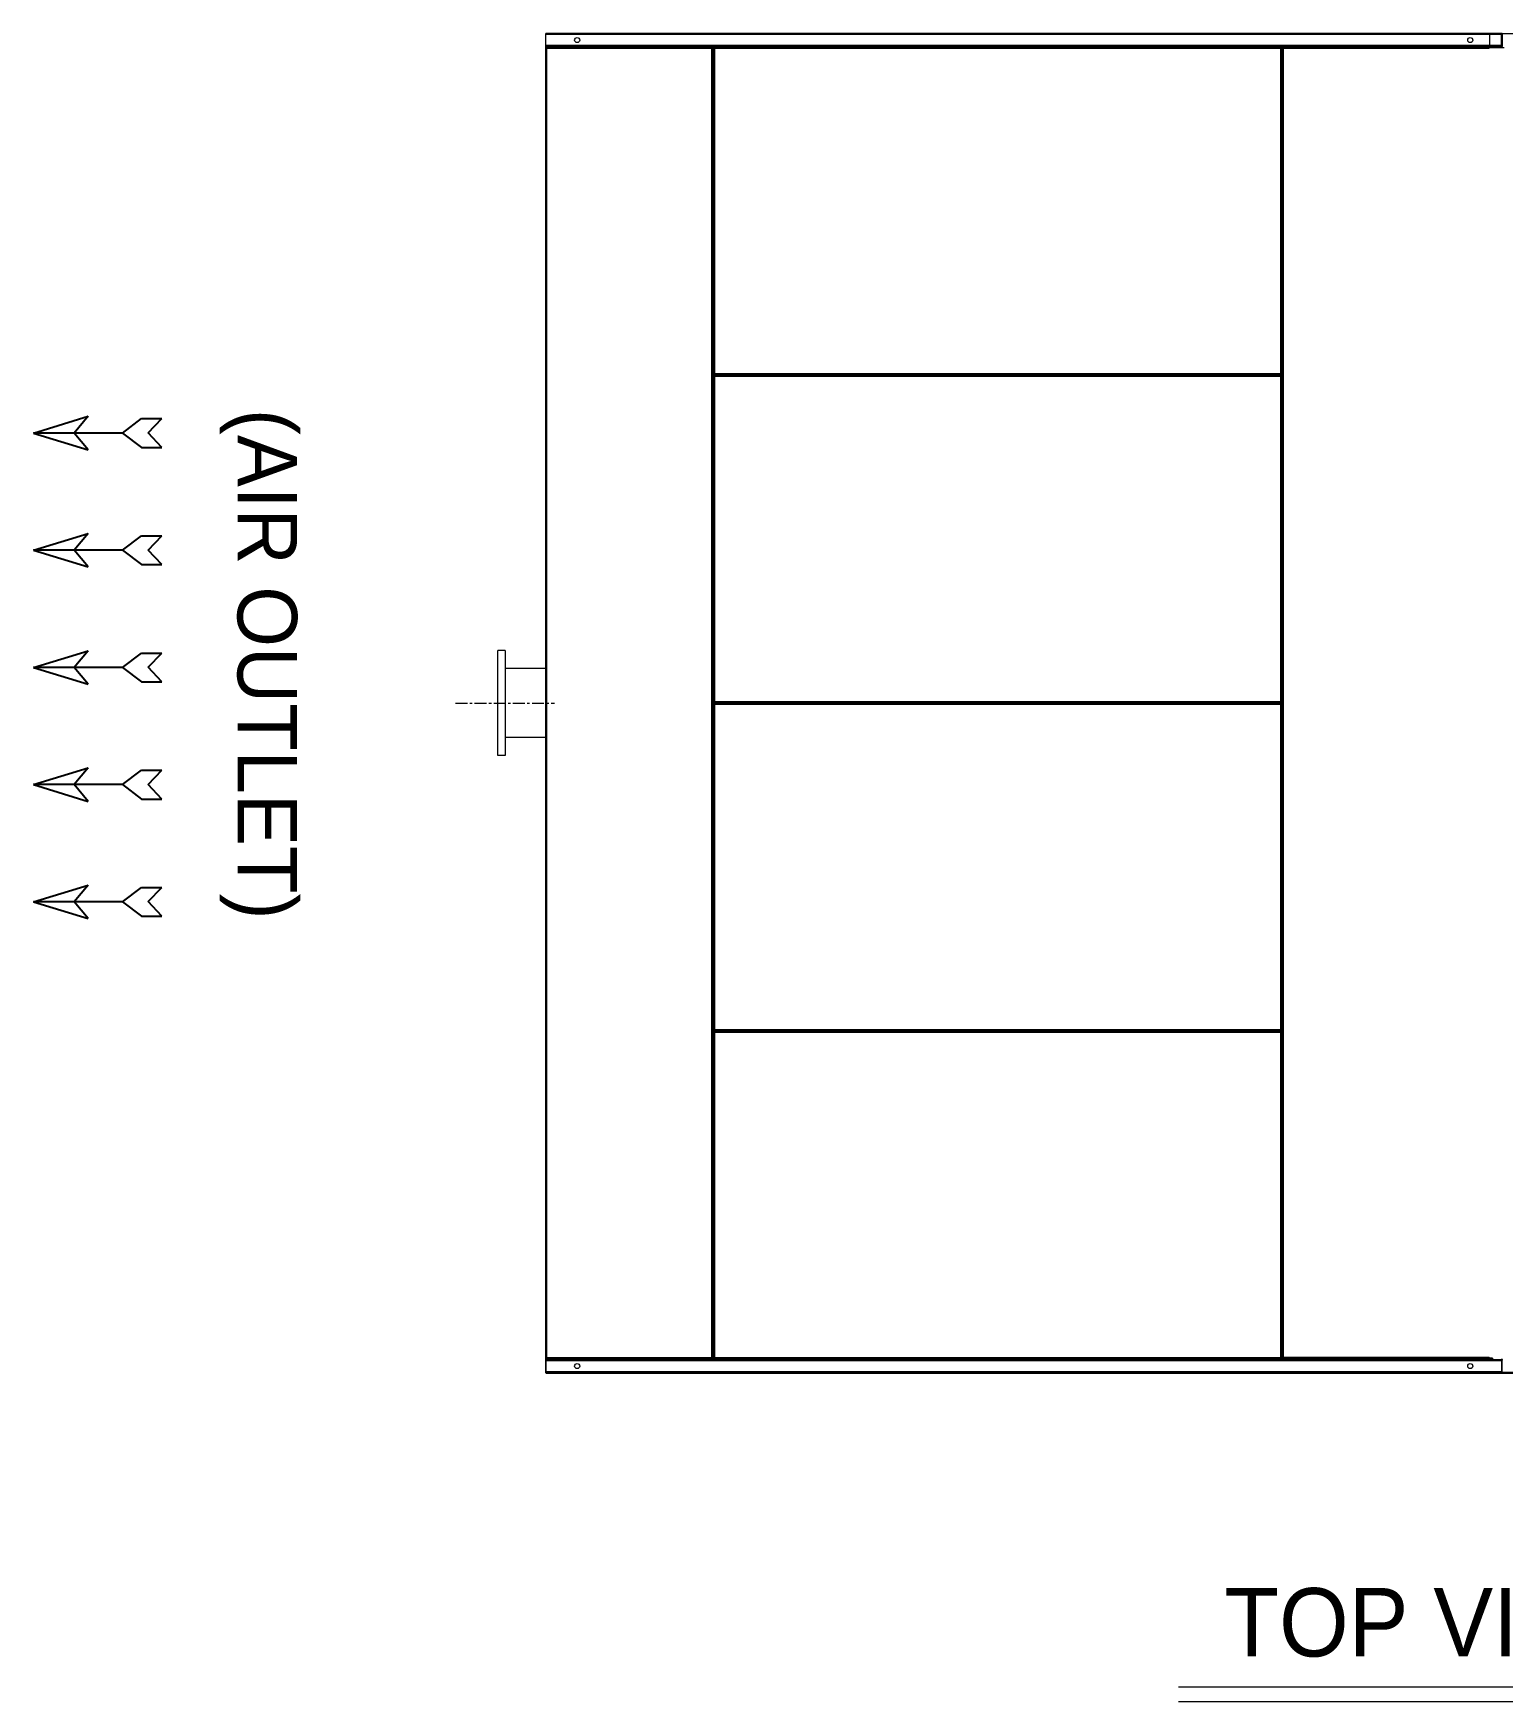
# Model space of a CAD drawing. Header units: millimetres. Extents: x -17070 to 42971, y -291348 to 40590.
# Drawn here: x -8755 to -4149, y -277912 to -272681 of the extents above; entities that cross this region are included whole.
import ezdxf
from ezdxf.enums import TextEntityAlignment as Align

# ---------------------------------------------------------------- set-up
doc = ezdxf.new("R2010")
doc.units = ezdxf.units.MM
doc.linetypes.add('CENTER', pattern=[2, 1.25, -0.25, 0.25, -0.25])
for name, color, linetype in [('center', 1, 'CENTER'), ('냉각탑_box', 1, 'Continuous'), ('냉각탑_dim', 1, 'Continuous'), ('냉각탑_text', 3, 'Continuous')]:
    doc.layers.add(name, color=color, linetype=linetype)
doc.styles.add('돋움', font='Dotum.ttf')

# ---------------------------------------------------------------- blocks, each defined once
blk = doc.blocks.new('화살표 IN OUT')
at = {"layer": '냉각탑_dim'}
for p, q in [((-163.5, 50), (-121.5, 0)), ((0, 0), (-163.5, 50)), ((-322.7, 43), (-383.9, 43)), ((-343.1, 0.5), (-383.9, 43)), ((-383.9, -43), (-343.1, 0.5)), ((-266.4, 0), (-322.7, 43)), ((-266.4, 0), (-322.7, -43)), ((-266.4, 0), (0, 0)), ((-163.5, -50), (-121.5, 0)), ((0, 0), (-163.5, -50)), ((-322.7, -43), (-383.9, -43))]:
    blk.add_line(p, q, dxfattribs=at)

msp = doc.modelspace()

# ---------------------------------------------------------------- linework, layer by layer
at = {"lineweight": 20}
for p, q in [((-7148.6, -276881.1), (-7148.6, -272681.1)), ((-4152.1, -272681.1), (-1749.9, -272681.1)), ((-1749.9, -276881.1), (-7148.6, -276881.1))]:
    msp.add_line(p, q, dxfattribs=at)
at = {"color": 7, "lineweight": 20}
for p, q in [((-4152.1, -272681.1), (-7148.6, -272681.1)), ((-4152.1, -272684.5), (-7148.6, -272684.5)), ((-4152.1, -272719.7), (-7148.6, -272719.7)), ((-4153.8, -272723.1), (-7147, -272723.1)), ((-7145.6, -276833.7), (-7145.6, -272728.5)), ((-6628.4, -276833.7), (-6628.4, -272728.5)), ((-6625, -276835.4), (-6625, -272726.8)), ((-4844.4, -272725.1), (-6619.6, -272725.1)), ((-4844.4, -272728.5), (-6619.6, -272728.5)), ((-4839, -276835.4), (-4839, -272726.8)), ((-4835.6, -276833.7), (-4835.6, -272728.5)), ((-4844.4, -273748.7), (-6619.6, -273748.7)), ((-4844.4, -273752.1), (-6619.6, -273752.1)), ((-4844.4, -273753.6), (-6619.6, -273753.6)), ((-4844.4, -273757), (-6619.6, -273757)), ((-7298.6, -274946.1), (-7298.6, -274616.1)), ((-7276.6, -274616.1), (-7298.6, -274616.1)), ((-7276.6, -274616.1), (-7276.6, -274946.1)), ((-7148.6, -274673), (-7276.6, -274673)), ((-4844.4, -274777.2), (-6619.6, -274777.2)), ((-4844.4, -274780.6), (-6619.6, -274780.6)), ((-4844.4, -274782.1), (-6619.6, -274782.1)), ((-4844.4, -274785.5), (-6619.6, -274785.5)), ((-7148.6, -274889.3), (-7276.6, -274889.3)), ((-7276.6, -274946.1), (-7298.6, -274946.1)), ((-4844.4, -275805.7), (-6619.6, -275805.7)), ((-4844.4, -275809.1), (-6619.6, -275809.1)), ((-4844.4, -275810.6), (-6619.6, -275810.6)), ((-4844.4, -275814), (-6619.6, -275814)), ((-7148.6, -276842.5), (-4152, -276842.5)), ((-7146.9, -276839.1), (-4153.7, -276839.1)), ((-4844.4, -276834.2), (-6619.6, -276834.2)), ((-4844.4, -276837.6), (-6619.6, -276837.6)), ((-7148.6, -276877.7), (-4152, -276877.7)), ((-7148.6, -276881.1), (-4152, -276881.1))]:
    msp.add_line(p, q, dxfattribs=at)
at = {"color": 7, "lineweight": 20, "ltscale": 0.001417}
for p, q in [((-4189.7, -272684.5), (-4189.7, -272681.1)), ((-4152.1, -272684.5), (-4152.1, -272681.1)), ((-6623, -272728.5), (-6619.6, -272728.5)), ((-6619.6, -272728.5), (-6619.6, -272725.1)), ((-4844.4, -272728.5), (-4844.4, -272725.1)), ((-4841, -272728.5), (-4844.4, -272728.5)), ((-6623, -273748.7), (-6619.6, -273748.7)), ((-6619.6, -273748.7), (-6619.6, -273752.1)), ((-6619.6, -273757), (-6619.6, -273753.6)), ((-4841, -273748.7), (-4844.4, -273748.7)), ((-4844.4, -273748.7), (-4844.4, -273752.1)), ((-4844.4, -273757), (-4844.4, -273753.6)), ((-6623, -273757), (-6619.6, -273757)), ((-4841, -273757), (-4844.4, -273757)), ((-6623, -274777.2), (-6619.6, -274777.2)), ((-6623, -274785.5), (-6619.6, -274785.5)), ((-6619.6, -274777.2), (-6619.6, -274780.6)), ((-6619.6, -274785.5), (-6619.6, -274782.1)), ((-4841, -274777.2), (-4844.4, -274777.2)), ((-4844.4, -274777.2), (-4844.4, -274780.6)), ((-4844.4, -274785.5), (-4844.4, -274782.1)), ((-4841, -274785.5), (-4844.4, -274785.5)), ((-6623, -275805.7), (-6619.6, -275805.7)), ((-6623, -275814), (-6619.6, -275814)), ((-6619.6, -275805.7), (-6619.6, -275809.1)), ((-6619.6, -275814), (-6619.6, -275810.6)), ((-4841, -275805.7), (-4844.4, -275805.7)), ((-4844.4, -275805.7), (-4844.4, -275809.1)), ((-4844.4, -275814), (-4844.4, -275810.6)), ((-4841, -275814), (-4844.4, -275814)), ((-6623, -276834.2), (-6619.6, -276834.2)), ((-6619.6, -276834.2), (-6619.6, -276837.6)), ((-4841, -276834.2), (-4844.4, -276834.2)), ((-4844.4, -276834.2), (-4844.4, -276837.6)), ((-7148.6, -276877.7), (-7148.6, -276881.1)), ((-4189.7, -276877.7), (-4189.7, -276881.1)), ((-4152, -276877.7), (-4152, -276881.1))]:
    msp.add_line(p, q, dxfattribs=at)
at = {"color": 7, "lineweight": 20, "ltscale": 0.014667}
for p, q in [((-4189.7, -272684.5), (-4189.7, -272719.7)), ((-4152.1, -272719.7), (-4152.1, -272684.5)), ((-7148.6, -276842.5), (-7148.6, -276877.7)), ((-4152, -276842.5), (-4152, -276877.7))]:
    msp.add_line(p, q, dxfattribs=at)
at = {"color": 7, "lineweight": 20, "ltscale": 0.000708333}
for p, q in [((-4150.4, -272683.1), (-4152.1, -272683.1)), ((-6626.4, -276837.1), (-6626.4, -276835.4)), ((-4150.3, -276879.1), (-4152, -276879.1))]:
    msp.add_line(p, q, dxfattribs=at)
at = {"color": 7, "lineweight": 20, "ltscale": 0.00030251}
msp.add_line((-4151.7, -272681.9), (-4151.7, -272681.1), dxfattribs=at)
at = {"color": 7, "lineweight": 20, "ltscale": 0.000333335}
msp.add_line((-4150.4, -272682.3), (-4150.4, -272683.1), dxfattribs=at)
at = {"color": 7, "lineweight": 20, "ltscale": 0.01525}
for p, q in [((-4150.4, -272683.1), (-4150.4, -272719.7)), ((-4150.3, -276879.1), (-4150.3, -276842.5))]:
    msp.add_line(p, q, dxfattribs=at)
at = {"color": 7, "lineweight": 20, "ltscale": 0.000562932}
for p, q in [((-7148.6, -272726.8), (-7147.7, -272726.8)), ((-6626.4, -272726.8), (-6625, -272726.8)), ((-4839, -272726.8), (-4837.7, -272726.8)), ((-7147.7, -276835.4), (-7148.6, -276835.4)), ((-6625, -276835.4), (-6626.4, -276835.4)), ((-4837.7, -276835.4), (-4839, -276835.4)), ((-4189.4, -276835.4), (-4188, -276835.4))]:
    msp.add_line(p, q, dxfattribs=at)
at = {"color": 7, "lineweight": 20, "ltscale": 0.23175}
for p, q in [((-6628.4, -272728.5), (-7148.6, -272728.5)), ((-7148.6, -276833.7), (-6628.4, -276833.7))]:
    msp.add_line(p, q, dxfattribs=at)
at = {"color": 7, "lineweight": 20, "ltscale": 0.000502197}
for p, q in [((-7146.5, -272726.8), (-7147.7, -272726.8)), ((-6627.6, -272726.8), (-6626.4, -272726.8)), ((-4836.5, -272726.8), (-4837.7, -272726.8)), ((-7146.5, -276835.4), (-7147.7, -276835.4)), ((-4836.5, -276835.4), (-4837.7, -276835.4)), ((-4190.6, -276835.4), (-4189.4, -276835.4))]:
    msp.add_line(p, q, dxfattribs=at)
at = {"color": 7, "lineweight": 20, "ltscale": 0.000414929}
for p, q in [((-7147, -272725.1), (-7147, -272726.1)), ((-6627, -272725.1), (-6627, -272726.1)), ((-4837, -272725.1), (-4837, -272726.1)), ((-7147, -276837.1), (-7147, -276836.1)), ((-6627, -276837.1), (-6627, -276836.1)), ((-4837, -276836.1), (-4837, -276837.1)), ((-4190, -276836.1), (-4190, -276837.1))]:
    msp.add_line(p, q, dxfattribs=at)
at = {"color": 7, "lineweight": 20, "ltscale": 0.000375}
for p, q in [((-7146.1, -272725.1), (-7147, -272725.1)), ((-7101.9, -272725.1), (-7102.8, -272725.1)), ((-6627.9, -272725.1), (-6627, -272725.1)), ((-6107.7, -272725.1), (-6106.8, -272725.1)), ((-4841, -272728), (-4841, -272727.1)), ((-4836.1, -272725.1), (-4837, -272725.1)), ((-4589.9, -272725.1), (-4590.8, -272725.1)), ((-4195.7, -272725.1), (-4194.8, -272725.1)), ((-4190.9, -272725.1), (-4190, -272725.1)), ((-4841, -273749.2), (-4841, -273750.1)), ((-4841, -273756.5), (-4841, -273755.6)), ((-4841, -274777.7), (-4841, -274778.6)), ((-4841, -274783), (-4841, -274782.1)), ((-4841, -275804.2), (-4841, -275805.1)), ((-4841, -275811.5), (-4841, -275810.6)), ((-7146.1, -276837.1), (-7147, -276837.1)), ((-6627.9, -276837.1), (-6627, -276837.1)), ((-4841, -276832.7), (-4841, -276833.6)), ((-4836.1, -276837.1), (-4837, -276837.1)), ((-4190.9, -276837.1), (-4190, -276837.1))]:
    msp.add_line(p, q, dxfattribs=at)
at = {"color": 7, "lineweight": 20, "ltscale": 0.232167}
for p, q in [((-6627.9, -272725.1), (-7147, -272725.1)), ((-7147, -276837.1), (-6627.9, -276837.1))]:
    msp.add_line(p, q, dxfattribs=at)
at = {"color": 7, "lineweight": 20, "ltscale": 0.000293404}
for p, q in [((-7147, -272726.8), (-7147, -272726.1)), ((-6627, -272726.8), (-6627, -272726.1)), ((-4837, -272726.8), (-4837, -272726.1)), ((-7147, -276835.4), (-7147, -276836.1)), ((-6627, -276835.4), (-6627, -276836.1)), ((-4837, -276835.4), (-4837, -276836.1)), ((-4190, -276835.4), (-4190, -276836.1))]:
    msp.add_line(p, q, dxfattribs=at)
at = {"color": 7, "lineweight": 20, "ltscale": 0.000333333}
for p, q in [((-7145.8, -272725.1), (-7146.6, -272725.1)), ((-7064.4, -272725.1), (-7065.3, -272725.1)), ((-6919.7, -272725.1), (-6920.5, -272725.1)), ((-6870.6, -272725.1), (-6869.8, -272725.1)), ((-6789.3, -272725.1), (-6788.4, -272725.1)), ((-6644.5, -272725.1), (-6643.7, -272725.1))]:
    msp.add_line(p, q, dxfattribs=at)
at = {"color": 7, "lineweight": 20, "ltscale": 0.010333}
msp.add_line((-6681, -272723.1), (-6656.2, -272723.1), dxfattribs=at)
at = {"color": 7, "lineweight": 20, "ltscale": 0.000833346}
for p, q in [((-6656.2, -272723.1), (-6656.2, -272725.1)), ((-4656.2, -272723.1), (-4656.2, -272725.1))]:
    msp.add_line(p, q, dxfattribs=at)
at = {"color": 7, "lineweight": 20, "ltscale": 0.000625002}
msp.add_line((-6627.9, -272725.1), (-6626.4, -272725.1), dxfattribs=at)
at = {"color": 7, "lineweight": 20, "ltscale": 0.001542}
msp.add_line((-6626.4, -272725.1), (-6622.7, -272725.1), dxfattribs=at)
at = {"color": 7, "lineweight": 20, "ltscale": 0.000708346}
msp.add_line((-6626.4, -272725.1), (-6626.4, -272726.8), dxfattribs=at)
at = {"color": 7, "lineweight": 20, "ltscale": 0.000547135}
for p, q in [((-6623.7, -272726.8), (-6625, -272726.8)), ((-6623.7, -276835.4), (-6625, -276835.4))]:
    msp.add_line(p, q, dxfattribs=at)
at = {"color": 7, "lineweight": 20, "ltscale": 0.000414935}
for p, q in [((-6624, -272726.1), (-6624.7, -272726.8)), ((-4151.4, -272722.1), (-4152.1, -272721.4)), ((-6624, -273239.1), (-6624.7, -273238.4)), ((-6624, -273243.1), (-6624.7, -273243.8)), ((-6624, -273949.1), (-6624.7, -273948.4)), ((-6624, -273953.1), (-6624.7, -273953.8)), ((-6624, -274570.1), (-6624.7, -274569.4)), ((-6624, -274992.1), (-6624.7, -274992.8)), ((-6624, -275609.1), (-6624.7, -275608.4)), ((-6624, -275613.1), (-6624.7, -275613.8)), ((-6624, -276319.1), (-6624.7, -276318.4)), ((-6624, -276323.1), (-6624.7, -276323.8)), ((-6624, -276836.1), (-6624.7, -276835.4)), ((-4151.3, -276840.1), (-4152, -276840.8))]:
    msp.add_line(p, q, dxfattribs=at)
at = {"color": 7, "lineweight": 20, "ltscale": 0.000249753}
msp.add_line((-6623.3, -272727.1), (-6622.7, -272727.1), dxfattribs=at)
at = {"color": 7, "lineweight": 20, "ltscale": 0.000833333}
for p, q in [((-6621, -272728), (-6623, -272728)), ((-6622.7, -272727.1), (-6622.7, -272725.1)), ((-4844.4, -272727.1), (-4844.4, -272725.1)), ((-4843, -272728), (-4841, -272728)), ((-4841.3, -272727.1), (-4841.3, -272725.1)), ((-6621, -273749.2), (-6623, -273749.2)), ((-6621, -273756.5), (-6623, -273756.5)), ((-6622.7, -273750.1), (-6622.7, -273752.1)), ((-6622.7, -273755.6), (-6622.7, -273753.6)), ((-4844.4, -273750.1), (-4844.4, -273752.1)), ((-4844.4, -273755.6), (-4844.4, -273753.6)), ((-4843, -273749.2), (-4841, -273749.2)), ((-4843, -273756.5), (-4841, -273756.5)), ((-4841.3, -273750.1), (-4841.3, -273752.1)), ((-4841.3, -273755.6), (-4841.3, -273753.6)), ((-6623, -274575.1), (-6625, -274575.1)), ((-6621, -274777.7), (-6623, -274777.7)), ((-6621, -274785), (-6623, -274785)), ((-6622.7, -274778.6), (-6622.7, -274780.6)), ((-6622.7, -274784.1), (-6622.7, -274782.1)), ((-4844.4, -274778.6), (-4844.4, -274780.6)), ((-4844.4, -274784.1), (-4844.4, -274782.1)), ((-4843, -274777.7), (-4841, -274777.7)), ((-4843, -274785), (-4841, -274785)), ((-4841.3, -274778.6), (-4841.3, -274780.6)), ((-4841.3, -274784.1), (-4841.3, -274782.1)), ((-6623, -274987.1), (-6625, -274987.1)), ((-6621, -275806.2), (-6623, -275806.2)), ((-6621, -275813.5), (-6623, -275813.5)), ((-6622.7, -275807.1), (-6622.7, -275809.1)), ((-6622.7, -275812.6), (-6622.7, -275810.6)), ((-4844.4, -275807.1), (-4844.4, -275809.1)), ((-4844.4, -275812.6), (-4844.4, -275810.6)), ((-4843, -275806.2), (-4841, -275806.2)), ((-4843, -275813.5), (-4841, -275813.5)), ((-4841.3, -275807.1), (-4841.3, -275809.1)), ((-4841.3, -275812.6), (-4841.3, -275810.6)), ((-6621, -276834.7), (-6623, -276834.7)), ((-6622.7, -276835.6), (-6622.7, -276837.6)), ((-4844.4, -276835.6), (-4844.4, -276837.6)), ((-4843, -276834.7), (-4841, -276834.7)), ((-4841.3, -276835.6), (-4841.3, -276837.6))]:
    msp.add_line(p, q, dxfattribs=at)
at = {"color": 7, "lineweight": 20, "ltscale": 0.000208333}
for p, q in [((-6623, -272728), (-6623, -272728.5)), ((-6621, -272728), (-6621, -272728.5)), ((-4843, -272728.5), (-4843, -272728)), ((-4841, -272728.5), (-4841, -272728)), ((-6623, -273748.7), (-6623, -273749.2)), ((-6623, -273756.5), (-6623, -273757)), ((-6621, -273748.7), (-6621, -273749.2)), ((-6621, -273756.5), (-6621, -273757)), ((-4843, -273749.2), (-4843, -273748.7)), ((-4843, -273757), (-4843, -273756.5)), ((-4841, -273749.2), (-4841, -273748.7)), ((-4841, -273757), (-4841, -273756.5)), ((-6623, -274777.2), (-6623, -274777.7)), ((-6623, -274785), (-6623, -274785.5)), ((-6621, -274777.2), (-6621, -274777.7)), ((-6621, -274785), (-6621, -274785.5)), ((-4843, -274777.7), (-4843, -274777.2)), ((-4843, -274785.5), (-4843, -274785)), ((-4841, -274777.7), (-4841, -274777.2)), ((-4841, -274785.5), (-4841, -274785)), ((-6623, -275805.7), (-6623, -275806.2)), ((-6623, -275813.5), (-6623, -275814)), ((-6621, -275805.7), (-6621, -275806.2)), ((-6621, -275813.5), (-6621, -275814)), ((-4843, -275806.2), (-4843, -275805.7)), ((-4843, -275814), (-4843, -275813.5)), ((-4841, -275806.2), (-4841, -275805.7)), ((-4841, -275814), (-4841, -275813.5)), ((-6623, -276834.2), (-6623, -276834.7)), ((-6621, -276834.2), (-6621, -276834.7)), ((-4843, -276834.7), (-4843, -276834.2)), ((-4841, -276834.7), (-4841, -276834.2))]:
    msp.add_line(p, q, dxfattribs=at)
at = {"color": 7, "lineweight": 20, "ltscale": 0.362583}
for p, q in [((-6623, -272728.5), (-6623, -273748.7)), ((-6619.6, -272728.5), (-6619.6, -273748.7)), ((-4844.4, -273748.7), (-4844.4, -272728.5)), ((-4841, -273748.7), (-4841, -272728.5)), ((-6623, -273757), (-6623, -274777.2)), ((-6619.6, -273757), (-6619.6, -274777.2)), ((-4844.4, -274777.2), (-4844.4, -273757)), ((-4841, -274777.2), (-4841, -273757)), ((-6623, -274785.5), (-6623, -275805.7)), ((-6619.6, -274785.5), (-6619.6, -275805.7)), ((-4844.4, -275805.7), (-4844.4, -274785.5)), ((-4841, -275805.7), (-4841, -274785.5)), ((-6623, -275814), (-6623, -276834.2)), ((-6619.6, -275814), (-6619.6, -276834.2)), ((-4844.4, -276834.2), (-4844.4, -275814)), ((-4841, -276834.2), (-4841, -275814))]:
    msp.add_line(p, q, dxfattribs=at)
at = {"color": 7, "lineweight": 20, "ltscale": 0.001292}
for p, q in [((-6622.7, -272725.1), (-6619.6, -272725.1)), ((-6622.7, -272727.1), (-6619.6, -272727.1)), ((-4841.3, -272725.1), (-4844.4, -272725.1)), ((-4841.3, -272727.1), (-4844.4, -272727.1)), ((-6622.7, -273750.1), (-6619.6, -273750.1)), ((-6622.7, -273752.1), (-6619.6, -273752.1)), ((-6622.7, -273753.6), (-6619.6, -273753.6)), ((-6622.7, -273755.6), (-6619.6, -273755.6)), ((-4841.3, -273750.1), (-4844.4, -273750.1)), ((-4841.3, -273752.1), (-4844.4, -273752.1)), ((-4841.3, -273753.6), (-4844.4, -273753.6)), ((-4841.3, -273755.6), (-4844.4, -273755.6)), ((-6622.7, -274778.6), (-6619.6, -274778.6)), ((-6622.7, -274780.6), (-6619.6, -274780.6)), ((-6622.7, -274782.1), (-6619.6, -274782.1)), ((-6622.7, -274784.1), (-6619.6, -274784.1)), ((-4841.3, -274778.6), (-4844.4, -274778.6)), ((-4841.3, -274780.6), (-4844.4, -274780.6)), ((-4841.3, -274782.1), (-4844.4, -274782.1)), ((-4841.3, -274784.1), (-4844.4, -274784.1)), ((-6622.7, -275807.1), (-6619.6, -275807.1)), ((-6622.7, -275809.1), (-6619.6, -275809.1)), ((-6622.7, -275810.6), (-6619.6, -275810.6)), ((-6622.7, -275812.6), (-6619.6, -275812.6)), ((-4841.3, -275807.1), (-4844.4, -275807.1)), ((-4841.3, -275809.1), (-4844.4, -275809.1)), ((-4841.3, -275810.6), (-4844.4, -275810.6)), ((-4841.3, -275812.6), (-4844.4, -275812.6)), ((-6622.7, -276835.6), (-6619.6, -276835.6)), ((-6622.7, -276837.6), (-6619.6, -276837.6)), ((-4841.3, -276835.6), (-4844.4, -276835.6)), ((-4841.3, -276837.6), (-4844.4, -276837.6))]:
    msp.add_line(p, q, dxfattribs=at)
at = {"color": 7, "lineweight": 20, "ltscale": 0.000583333}
for p, q in [((-6619.6, -272728), (-6621, -272728)), ((-4844.4, -272728), (-4843, -272728)), ((-4150.8, -272725.1), (-4152.2, -272725.1)), ((-6619.6, -273749.2), (-6621, -273749.2)), ((-6619.6, -273756.5), (-6621, -273756.5)), ((-4844.4, -273749.2), (-4843, -273749.2)), ((-4844.4, -273756.5), (-4843, -273756.5)), ((-6619.6, -274777.7), (-6621, -274777.7)), ((-6619.6, -274785), (-6621, -274785)), ((-4844.4, -274777.7), (-4843, -274777.7)), ((-4844.4, -274785), (-4843, -274785)), ((-6619.6, -275806.2), (-6621, -275806.2)), ((-6619.6, -275813.5), (-6621, -275813.5)), ((-4844.4, -275806.2), (-4843, -275806.2)), ((-4844.4, -275813.5), (-4843, -275813.5)), ((-6619.6, -276834.7), (-6621, -276834.7)), ((-6621, -276835.1), (-6619.6, -276835.1)), ((-4844.4, -276834.7), (-4843, -276834.7)), ((-4186.6, -276835.4), (-4188, -276835.4))]:
    msp.add_line(p, q, dxfattribs=at)
at = {"color": 7, "lineweight": 20, "ltscale": 0.000128159}
for p, q in [((-6619.6, -272725.4), (-6619.6, -272725.1)), ((-6619.6, -273751.8), (-6619.6, -273752.1)), ((-6619.6, -273753.9), (-6619.6, -273753.6)), ((-6619.6, -274780.3), (-6619.6, -274780.6)), ((-6619.6, -274782.4), (-6619.6, -274782.1)), ((-6619.6, -275808.8), (-6619.6, -275809.1)), ((-6619.6, -275810.9), (-6619.6, -275810.6)), ((-6619.6, -276837.3), (-6619.6, -276837.6))]:
    msp.add_line(p, q, dxfattribs=at)
at = {"color": 7, "lineweight": 20, "ltscale": 0.00075}
for p, q in [((-6585.8, -272725.1), (-6587.6, -272725.1)), ((-6519.8, -272725.1), (-6518, -272725.1)), ((-6051.8, -272725.1), (-6053.6, -272725.1)), ((-5909.8, -272725.1), (-5908, -272725.1)), ((-5746.8, -272725.1), (-5748.6, -272725.1)), ((-5604.8, -272725.1), (-5603, -272725.1)), ((-5136.8, -272725.1), (-5138.6, -272725.1)), ((-5070.8, -272725.1), (-5069, -272725.1))]:
    msp.add_line(p, q, dxfattribs=at)
at = {"color": 7, "lineweight": 20, "ltscale": 0.000374988}
for p, q in [((-6100.7, -272725.1), (-6101.6, -272725.1)), ((-5471.5, -272725.1), (-5470.6, -272725.1)), ((-5463.7, -272725.1), (-5464.6, -272725.1)), ((-4834.5, -272725.1), (-4833.6, -272725.1)), ((-4826.7, -272725.1), (-4827.6, -272725.1)), ((-4197.5, -272725.1), (-4196.6, -272725.1))]:
    msp.add_line(p, q, dxfattribs=at)
at = {"color": 7, "lineweight": 20, "ltscale": 0.000208344}
for p, q in [((-4844.4, -272728), (-4844.4, -272728.5)), ((-4844.4, -273756.5), (-4844.4, -273757)), ((-4844.4, -274785), (-4844.4, -274785.5)), ((-4844.4, -275813.5), (-4844.4, -275814))]:
    msp.add_line(p, q, dxfattribs=at)
at = {"color": 7, "lineweight": 20, "ltscale": 0.002167}
msp.add_line((-4841.3, -272725.1), (-4836.1, -272725.1), dxfattribs=at)
at = {"color": 7, "lineweight": 20, "ltscale": 0.000124937}
for p, q in [((-4841, -272727.1), (-4841.3, -272727.1)), ((-4841, -273750.1), (-4841.3, -273750.1)), ((-4841, -273755.6), (-4841.3, -273755.6)), ((-4841, -274778.6), (-4841.3, -274778.6)), ((-4841, -274782.1), (-4841.3, -274782.1)), ((-4841, -275810.6), (-4841.3, -275810.6))]:
    msp.add_line(p, q, dxfattribs=at)
at = {"color": 7, "lineweight": 20, "ltscale": 0.000833328}
for p, q in [((-4841, -272728.5), (-4839, -272728.5)), ((-4841, -276807.1), (-4839, -276807.1))]:
    msp.add_line(p, q, dxfattribs=at)
at = {"color": 7, "lineweight": 20, "ltscale": 0.00083334}
for p, q in [((-4839, -272755.1), (-4841, -272755.1)), ((-4839, -276833.7), (-4841, -276833.7))]:
    msp.add_line(p, q, dxfattribs=at)
at = {"color": 7, "lineweight": 20, "ltscale": 0.268833}
for p, q in [((-4190.9, -272725.1), (-4836.1, -272725.1)), ((-4190.9, -276837.1), (-4836.1, -276837.1))]:
    msp.add_line(p, q, dxfattribs=at)
at = {"color": 7, "lineweight": 20, "ltscale": 0.268417}
for p, q in [((-4191.4, -272728.5), (-4835.6, -272728.5)), ((-4191.4, -276833.7), (-4835.6, -276833.7))]:
    msp.add_line(p, q, dxfattribs=at)
at = {"color": 7, "lineweight": 20, "ltscale": 0.008667}
msp.add_line((-4677, -272723.1), (-4656.2, -272723.1), dxfattribs=at)
at = {"color": 7, "lineweight": 20, "ltscale": 0.000162417}
msp.add_line((-4190.5, -272725.1), (-4190.9, -272725.1), dxfattribs=at)
at = {"color": 7, "lineweight": 20, "ltscale": 0.004227}
msp.add_line((-4190.5, -272725.1), (-4180.4, -272725.1), dxfattribs=at)
at = {"color": 7, "lineweight": 20, "ltscale": 0.001131}
for p, q in [((-4189.7, -272722.4), (-4189.7, -272719.7)), ((-4152.1, -272719.7), (-4152.1, -272722.4)), ((-7148.6, -276842.5), (-7148.6, -276839.8)), ((-4152, -276839.8), (-4152, -276842.5))]:
    msp.add_line(p, q, dxfattribs=at)
at = {"color": 7, "lineweight": 20, "ltscale": 0.011728}
msp.add_line((-4180.4, -272725.1), (-4152.2, -272725.1), dxfattribs=at)
at = {"color": 7, "lineweight": 20, "ltscale": 0.015372}
msp.add_line((-4180.4, -272725.1), (-4143.5, -272725.1), dxfattribs=at)
at = {"color": 7, "lineweight": 20, "ltscale": 0.000902586}
msp.add_line((-4151.6, -272723.1), (-4153.8, -272723.1), dxfattribs=at)
at = {"color": 7, "lineweight": 20, "ltscale": 0.000708334}
for p, q in [((-4150.4, -272719.7), (-4152.1, -272719.7)), ((-4150.3, -276842.5), (-4152, -276842.5))]:
    msp.add_line(p, q, dxfattribs=at)
at = {"color": 7, "lineweight": 20, "ltscale": 2.22761e-05}
msp.add_line((-4150.5, -272720.3), (-4150.4, -272720.3), dxfattribs=at)
at = {"color": 7, "lineweight": 20, "ltscale": 2.22174e-05}
msp.add_line((-4150.5, -272720.3), (-4150.4, -272720.3), dxfattribs=at)
at = {"color": 7, "lineweight": 20, "ltscale": 0.000249929}
msp.add_line((-4150.4, -272719.7), (-4150.4, -272720.3), dxfattribs=at)
at = {"color": 7, "lineweight": 20, "ltscale": 0.000824955}
msp.add_line((-4150.4, -272720.3), (-4150.4, -272722.3), dxfattribs=at)
at = {"color": 7, "lineweight": 20, "ltscale": 0.000364732}
for p, q in [((-4149.9, -272722.5), (-4150.4, -272721.8)), ((-4149.9, -276839.7), (-4150.4, -276840.4))]:
    msp.add_line(p, q, dxfattribs=at)
at = {"color": 7, "lineweight": 20, "ltscale": 0.000547189}
for p, q in [((-6623.7, -273238.4), (-6625, -273238.4)), ((-6623.7, -273243.8), (-6625, -273243.8)), ((-6623.7, -273948.4), (-6625, -273948.4)), ((-6623.7, -273953.8), (-6625, -273953.8)), ((-6623.7, -274569.4), (-6625, -274569.4)), ((-6623.7, -274992.8), (-6625, -274992.8)), ((-6623.7, -275608.4), (-6625, -275608.4)), ((-6623.7, -275613.8), (-6625, -275613.8)), ((-6623.7, -276318.4), (-6625, -276318.4)), ((-6623.7, -276323.8), (-6625, -276323.8))]:
    msp.add_line(p, q, dxfattribs=at)
at = {"color": 7, "lineweight": 20, "ltscale": 0.003042}
for p, q in [((-6623, -273756.5), (-6623, -273749.2)), ((-6623, -274785), (-6623, -274777.7)), ((-6623, -274785), (-6623, -274777.7)), ((-6623, -275806.2), (-6623, -275813.5))]:
    msp.add_line(p, q, dxfattribs=at)
at = {"color": 7, "lineweight": 20, "ltscale": 0.000625}
for p, q in [((-6619.6, -273753.6), (-6619.6, -273752.1)), ((-6522.9, -273753.6), (-6522.9, -273752.1)), ((-6519.5, -273753.6), (-6519.5, -273752.1)), ((-6514.8, -273752.1), (-6514.8, -273753.6)), ((-6460.5, -273752.1), (-6460.5, -273753.6)), ((-6455.3, -273752.1), (-6455.3, -273753.6)), ((-6440.5, -273753.6), (-6440.5, -273752.1)), ((-6438, -273753.6), (-6438, -273752.1)), ((-6435.4, -273752.1), (-6435.4, -273753.6)), ((-6435.4, -273752.1), (-6435.4, -273753.6)), ((-6435.4, -273752.1), (-6435.4, -273753.6)), ((-6430.2, -273752.1), (-6430.2, -273753.6)), ((-6428.3, -273752.1), (-6428.3, -273753.6)), ((-6393.4, -273752.1), (-6393.4, -273753.6)), ((-6108.2, -273753.6), (-6108.2, -273752.1)), ((-6104.8, -273753.6), (-6104.8, -273752.1)), ((-6103.6, -273752.1), (-6103.6, -273753.6)), ((-6100.3, -273752.1), (-6100.3, -273753.6)), ((-6096.6, -273752.1), (-6096.6, -273753.6)), ((-6056.8, -273752.1), (-6056.8, -273753.6)), ((-6051.6, -273752.1), (-6051.6, -273753.6)), ((-5989, -273753.6), (-5989, -273752.1)), ((-5974.2, -273753.6), (-5974.2, -273752.1)), ((-5969, -273752.1), (-5969, -273753.6)), ((-5963.8, -273752.1), (-5963.8, -273753.6)), ((-5949, -273753.6), (-5949, -273752.1)), ((-5910, -273752.1), (-5910, -273753.6)), ((-5751.8, -273752.1), (-5751.8, -273753.6)), ((-5746.6, -273752.1), (-5746.6, -273753.6)), ((-5605, -273752.1), (-5605, -273753.6)), ((-5472.1, -273752.1), (-5472.1, -273753.6)), ((-5468.6, -273752.1), (-5468.6, -273753.6)), ((-5466.6, -273752.1), (-5466.6, -273753.6)), ((-5463.3, -273752.1), (-5463.3, -273753.6)), ((-5459.6, -273752.1), (-5459.6, -273753.6)), ((-5141.8, -273752.1), (-5141.8, -273753.6)), ((-5136.6, -273752.1), (-5136.6, -273753.6)), ((-5071, -273752.1), (-5071, -273753.6)), ((-5065.8, -273752.1), (-5065.8, -273753.6)), ((-5065.8, -273752.1), (-5065.8, -273753.6)), ((-5063.2, -273753.6), (-5063.2, -273752.1)), ((-5061.2, -273752.1), (-5061.2, -273753.6)), ((-4975.6, -273753.6), (-4975.6, -273752.1)), ((-4960.8, -273753.6), (-4960.8, -273752.1)), ((-4955.6, -273753.6), (-4955.6, -273752.1)), ((-4945.4, -273753.6), (-4945.4, -273752.1)), ((-4910.8, -273753.6), (-4910.8, -273752.1)), ((-4907.4, -273753.6), (-4907.4, -273752.1)), ((-4905.4, -273752.1), (-4905.4, -273753.6)), ((-4905.4, -273752.1), (-4905.4, -273753.6)), ((-4905.4, -273752.1), (-4905.4, -273753.6)), ((-4900.2, -273752.1), (-4900.2, -273753.6)), ((-4898.3, -273752.1), (-4898.3, -273753.6)), ((-6619.6, -274782.1), (-6619.6, -274780.6)), ((-6522.9, -274782.1), (-6522.9, -274780.6)), ((-6519.5, -274782.1), (-6519.5, -274780.6)), ((-6619.6, -275810.6), (-6619.6, -275809.1)), ((-6522.9, -275810.6), (-6522.9, -275809.1)), ((-6519.5, -275810.6), (-6519.5, -275809.1))]:
    msp.add_line(p, q, dxfattribs=at)
at = {"color": 7, "lineweight": 20, "ltscale": 0.000624608}
msp.add_line((-6428, -273752.1), (-6428, -273753.6), dxfattribs=at)
at = {"color": 7, "lineweight": 20, "ltscale": 0.000624057}
for p, q in [((-5904.8, -273752.1), (-5904.8, -273753.6)), ((-5599.8, -273752.1), (-5599.8, -273753.6))]:
    msp.add_line(p, q, dxfattribs=at)
at = {"color": 7, "lineweight": 20, "ltscale": 0.000208322}
for p, q in [((-4844.4, -273748.7), (-4844.4, -273749.2)), ((-4844.4, -274777.2), (-4844.4, -274777.7)), ((-4844.4, -275805.7), (-4844.4, -275806.2)), ((-4844.4, -276834.2), (-4844.4, -276834.7))]:
    msp.add_line(p, q, dxfattribs=at)
at = {"color": 7, "lineweight": 20, "ltscale": 0.000354584}
for p, q in [((-6516.3, -274781.5), (-6516.3, -274780.6)), ((-4842.7, -274781.5), (-4842.7, -274780.6)), ((-6516.3, -275810), (-6516.3, -275809.1)), ((-4842.7, -275810), (-4842.7, -275809.1))]:
    msp.add_line(p, q, dxfattribs=at)
at = {"color": 7, "lineweight": 20, "ltscale": 0.000270413}
for p, q in [((-6516.3, -274782.1), (-6516.3, -274781.5)), ((-6516.3, -275810.6), (-6516.3, -275810))]:
    msp.add_line(p, q, dxfattribs=at)
at = {"color": 7, "lineweight": 20, "ltscale": 0.000374989}
for p, q in [((-4844.4, -274785), (-4844.4, -274784.1)), ((-4844.4, -275813.5), (-4844.4, -275812.6))]:
    msp.add_line(p, q, dxfattribs=at)
at = {"color": 7, "lineweight": 20, "ltscale": 0.000270414}
for p, q in [((-4842.7, -274782.1), (-4842.7, -274781.5)), ((-4842.7, -275810.6), (-4842.7, -275810))]:
    msp.add_line(p, q, dxfattribs=at)
at = {"color": 7, "lineweight": 20, "ltscale": 0.000833336}
for p, q in [((-4841, -274785), (-4841, -274783)), ((-4841, -275813.5), (-4841, -275811.5))]:
    msp.add_line(p, q, dxfattribs=at)
at = {"color": 7, "lineweight": 20, "ltscale": 0.000375003}
for p, q in [((-4842.7, -275806.2), (-4842.7, -275807.1)), ((-4842.7, -276834.7), (-4842.7, -276835.6))]:
    msp.add_line(p, q, dxfattribs=at)
at = {"color": 7, "lineweight": 20, "ltscale": 1.08536e-05}
msp.add_line((-7147, -276839.1), (-7146.9, -276839.1), dxfattribs=at)
at = {"color": 7, "lineweight": 20, "ltscale": 8.21853e-06}
msp.add_line((-7146.1, -276839.1), (-7146, -276839.1), dxfattribs=at)
at = {"color": 7, "lineweight": 20, "ltscale": 1.28301e-05}
msp.add_line((-7146.1, -276839.1), (-7146, -276839.1), dxfattribs=at)
at = {"color": 7, "lineweight": 20, "ltscale": 1.62238e-05}
msp.add_line((-7145.5, -276839.1), (-7145.4, -276839.1), dxfattribs=at)
at = {"color": 7, "lineweight": 20, "ltscale": 2.41018e-05}
msp.add_line((-7145.5, -276839.1), (-7145.4, -276839.1), dxfattribs=at)
at = {"color": 7, "lineweight": 20, "ltscale": 3.6506e-06}
msp.add_line((-7145.4, -276839.1), (-7145.4, -276839.1), dxfattribs=at)
at = {"color": 7, "lineweight": 20, "ltscale": 0.000833321}
for p, q in [((-6656.2, -276839.1), (-6656.2, -276837.1)), ((-4656.2, -276839.1), (-4656.2, -276837.1))]:
    msp.add_line(p, q, dxfattribs=at)
at = {"color": 7, "lineweight": 20, "ltscale": 0.000250012}
msp.add_line((-6627, -276837.1), (-6626.4, -276837.1), dxfattribs=at)
at = {"color": 7, "lineweight": 20, "ltscale": 0.001512}
msp.add_line((-6622.7, -276837.1), (-6626.3, -276837.1), dxfattribs=at)
at = {"color": 7, "lineweight": 20, "ltscale": 0.000251269}
msp.add_line((-6622.7, -276835.1), (-6623.3, -276835.1), dxfattribs=at)
at = {"color": 7, "lineweight": 20, "ltscale": 0.000208346}
msp.add_line((-6621, -276835.6), (-6621, -276835.1), dxfattribs=at)
at = {"color": 7, "lineweight": 20, "ltscale": 0.000499589}
for p, q in [((-6470.5, -276838.8), (-6470.5, -276837.6)), ((-6430.5, -276838.8), (-6430.5, -276837.6)), ((-6004, -276838.8), (-6004, -276837.6)), ((-5934, -276838.8), (-5934, -276837.6)), ((-4995.6, -276838.8), (-4995.6, -276837.6)), ((-4955.6, -276838.8), (-4955.6, -276837.6))]:
    msp.add_line(p, q, dxfattribs=at)
at = {"color": 7, "lineweight": 20, "ltscale": 0.016667}
for p, q in [((-6430.5, -276838.8), (-6470.5, -276838.8)), ((-4955.6, -276838.8), (-4995.6, -276838.8))]:
    msp.add_line(p, q, dxfattribs=at)
at = {"color": 7, "lineweight": 20, "ltscale": 8.94681e-06}
msp.add_line((-6152.6, -276839.1), (-6152.6, -276839.1), dxfattribs=at)
at = {"color": 7, "lineweight": 20, "ltscale": 1.51616e-05}
msp.add_line((-6152.6, -276839.1), (-6152.6, -276839.1), dxfattribs=at)
at = {"color": 7, "lineweight": 20, "ltscale": 2.69547e-06}
msp.add_line((-6152.6, -276839.1), (-6152.6, -276839.1), dxfattribs=at)
at = {"color": 7, "lineweight": 20, "ltscale": 8.40029e-06}
msp.add_line((-6145.6, -276839.1), (-6145.5, -276839.1), dxfattribs=at)
at = {"color": 7, "lineweight": 20, "ltscale": 1.51768e-05}
msp.add_line((-6145.6, -276839.1), (-6145.5, -276839.1), dxfattribs=at)
at = {"color": 7, "lineweight": 20, "ltscale": 2.70045e-06}
msp.add_line((-6145.5, -276839.1), (-6145.5, -276839.1), dxfattribs=at)
at = {"color": 7, "lineweight": 20, "ltscale": 0.029167}
msp.add_line((-5934, -276838.8), (-6004, -276838.8), dxfattribs=at)
at = {"color": 7, "lineweight": 20, "ltscale": 3.50751e-06}
msp.add_line((-5152.1, -276839.1), (-5152.1, -276839.1), dxfattribs=at)
at = {"color": 7, "lineweight": 20, "ltscale": 1.0193e-05}
msp.add_line((-5152.1, -276839.1), (-5152.1, -276839.1), dxfattribs=at)
at = {"color": 7, "lineweight": 20, "ltscale": 1.41996e-05}
msp.add_line((-5152.1, -276839.1), (-5152.1, -276839.1), dxfattribs=at)
at = {"color": 7, "lineweight": 20, "ltscale": 8.67599e-06}
msp.add_line((-5145.1, -276839.1), (-5145, -276839.1), dxfattribs=at)
at = {"color": 7, "lineweight": 20, "ltscale": 1.72064e-05}
msp.add_line((-5145.1, -276839.1), (-5145, -276839.1), dxfattribs=at)
at = {"color": 7, "lineweight": 20, "ltscale": 3.38591e-06}
msp.add_line((-5145, -276839.1), (-5145, -276839.1), dxfattribs=at)
at = {"color": 7, "lineweight": 20, "ltscale": 0.001792}
msp.add_line((-4837, -276837.1), (-4841.3, -276837.1), dxfattribs=at)
at = {"color": 7, "lineweight": 20, "ltscale": 0.004015}
for p, q in [((-4180.4, -276835.5), (-4190, -276835.5)), ((-4180.4, -276837.1), (-4190, -276837.1))]:
    msp.add_line(p, q, dxfattribs=at)
at = {"color": 7, "lineweight": 20, "ltscale": 0.000666667}
for p, q in [((-4180.4, -276835.5), (-4180.4, -276837.1)), ((-6164.8, -276882.7), (-6164.8, -276881.1)), ((-6133.3, -276882.7), (-6133.3, -276881.1)), ((-5164.3, -276882.7), (-5164.3, -276881.1)), ((-5132.8, -276882.7), (-5132.8, -276881.1))]:
    msp.add_line(p, q, dxfattribs=at)
at = {"color": 7, "lineweight": 20, "ltscale": 0.000875002}
msp.add_line((-4153.7, -276839.1), (-4151.6, -276839.1), dxfattribs=at)
at = {"color": 7, "lineweight": 20, "ltscale": 7.43254e-06}
msp.add_line((-4153.7, -276839.1), (-4153.7, -276839.1), dxfattribs=at)
at = {"color": 7, "lineweight": 20, "ltscale": 7.59711e-06}
msp.add_line((-4152.2, -276839.1), (-4152.2, -276839.1), dxfattribs=at)
at = {"color": 7, "lineweight": 20, "ltscale": 2.4526e-05}
msp.add_line((-4152.2, -276839.1), (-4152.2, -276839.1), dxfattribs=at)
at = {"color": 7, "lineweight": 20, "ltscale": 8.25854e-06}
msp.add_line((-4151.6, -276839.1), (-4151.6, -276839.1), dxfattribs=at)
at = {"color": 7, "lineweight": 20, "ltscale": 0.000733899}
msp.add_line((-4150.4, -276841.7), (-4150.4, -276839.9), dxfattribs=at)
at = {"color": 7, "lineweight": 20, "ltscale": 0.001083}
msp.add_line((-1748.8, -276879.9), (-7148.6, -276879.9), dxfattribs=at)
at = {"ltscale": 500}
msp.add_line((-7148.6, -276881.1), (-1748.8, -276881.1), dxfattribs=at)
at = {"color": 7, "lineweight": 20, "ltscale": 0.005083}
for p, q in [((-6164.8, -276882.7), (-6152.6, -276882.7)), ((-6133.3, -276882.7), (-6145.5, -276882.7)), ((-5164.3, -276882.7), (-5152.1, -276882.7)), ((-5132.8, -276882.7), (-5145, -276882.7))]:
    msp.add_line(p, q, dxfattribs=at)
at = {"color": 7, "lineweight": 20, "ltscale": 0.000166674}
msp.add_line((-4152, -276881.1), (-4151.6, -276881.1), dxfattribs=at)
at = {"color": 7, "lineweight": 20, "ltscale": 0.000271024}
msp.add_line((-4151.7, -276880.5), (-4151.7, -276881.1), dxfattribs=at)
at = {"color": 7, "lineweight": 20, "ltscale": 0.000333326}
msp.add_line((-4150.4, -276879.9), (-4150.4, -276879.1), dxfattribs=at)
at = {"color": 7, "lineweight": 20}
for centre in [(-7050.4, -272702.1), (-4250.4, -272702.1), (-7050.3, -276860.1), (-4250.3, -276860.1)]:
    msp.add_circle(centre, 8, dxfattribs=at)
for centre, radius, start, end in [((-4153.8, -272684.5), 3.4, 89.7938, 90), ((-4153.8, -272684.5), 3.4, 24.3155, 60), ((-4152.2, -272684.5), 3.4, 65.851, 81.5435), ((-4151.6, -272682.3), 1.2, 0, 89.4334), ((-4151.6, -272682.3), 2.8, 0, 25.3756), ((-7110.2, -272728.5), 3.4, 89.7792, 90), ((-6681, -272728.3), 5.2, 90, 142.0205), ((-6626.4, -272728.5), 3.4, 0.2405, 90), ((-6619.6, -272728.5), 3.4, 155.6851, 171.5443), ((-6619.6, -272728.5), 1.4, 90.4659, 159.0752), ((-6619.6, -272728.5), 3.4, 90, 90.2989), ((-6100.2, -272728.5), 3.4, 90, 90.2359), ((-6065, -272728.5), 3.4, 89.7633, 90), ((-5507.2, -272728.5), 3.4, 90, 90.2351), ((-5472, -272728.5), 3.4, 89.7641, 90), ((-5463.2, -272728.5), 3.4, 90, 90.2359), ((-5428, -272728.5), 3.4, 89.7633, 90), ((-4870.2, -272728.5), 3.4, 90, 90.2351), ((-4821.3, -272745.7), 28.8, 139.9195, 142.2232), ((-4835, -272728.5), 3.4, 89.7641, 90), ((-4826.2, -272728.5), 3.4, 90, 90.2359), ((-4791, -272728.5), 3.4, 89.7633, 90), ((-4681, -272728.3), 5.2, 90, 142.0205), ((-4233.2, -272728.5), 3.4, 90, 90.2351), ((-4198, -272728.5), 3.4, 89.7641, 90), ((-4187.4, -272728.5), 3.4, 90, 91.0525), ((-4153.8, -272719.7), 3.4, 270, 0), ((-4152.2, -272728.5), 3.4, 89.7228, 90), ((-4151.6, -272720.3), 2.8, 270, 0), ((-4152.2, -272719.7), 3.4, 359.0169, 0), ((-6626.4, -273236.7), 3.4, 294.3152, 359.7595), ((-6626.4, -273245.5), 3.4, 0.2404, 65.6848), ((-4821.3, -273731.6), 28.8, 217.7768, 220.0805), ((-4821.3, -273774.2), 28.8, 139.9195, 142.2232), ((-6626.4, -273946.7), 3.4, 294.3152, 359.7596), ((-6626.4, -273955.5), 3.4, 0.2404, 65.6848), ((-6626.4, -274567.7), 3.4, 294.3152, 359.7595), ((-6626.4, -274576.5), 3.4, 24.3156, 65.6848), ((-6525.9, -274790.7), 13.3, 40.1056, 43.8741), ((-4821.3, -274760.1), 28.8, 217.7768, 220.0805), ((-4833.1, -274790.7), 13.3, 136.1259, 139.8944), ((-6626.4, -274985.7), 3.4, 294.3152, 335.6842), ((-6626.4, -274994.5), 3.4, 0.2405, 65.6848), ((-6626.4, -275606.7), 3.4, 294.3152, 359.7596), ((-6626.4, -275615.5), 3.4, 0.2404, 65.6848), ((-6525.9, -275819.2), 13.3, 40.1056, 43.8741), ((-4833.1, -275819.2), 13.3, 136.1259, 139.8944), ((-6626.4, -276316.7), 3.4, 294.3152, 359.7596), ((-6626.4, -276325.5), 3.4, 0.2405, 65.6848), ((-6681, -276833.9), 5.2, 217.9803, 269.5814), ((-6626.4, -276833.7), 3.4, 270, 359.7595), ((-6619.6, -276833.7), 3.4, 197.1054, 213.9754), ((-6619.6, -276833.7), 1.4, 225.5859, 270), ((-4681, -276833.9), 5.2, 217.9803, 270), ((-4153.7, -276842.5), 3.4, 0, 90), ((-4151.6, -276841.9), 2.8, 0, 90), ((-4152.2, -276842.5), 3.4, 0, 1), ((-6152.6, -276879.9), 2.8, 270, 334.6227), ((-6145.5, -276879.9), 2.8, 205.3773, 270), ((-5152.1, -276879.9), 2.8, 270, 334.6227), ((-5145, -276879.9), 2.8, 205.3773, 270), ((-4153.7, -276877.7), 3.4, 300, 335.684), ((-4152.2, -276877.7), 3.4, 278.4565, 294.1479), ((-4151.6, -276879.9), 1.2, 270, 0), ((-4151.6, -276879.9), 2.8, 334.6185, 0)]:
    msp.add_arc(centre, radius, start, end, dxfattribs=at)
for centre, major_axis, ratio, start_param, end_param in [((-7146, -272728.5), (0, 3.4), 0.294975, 6.283185, 6.290852), ((-6433.9, -272728.5), (0, -3.4), 0.996195, 3.129521, 3.141593), ((-6320.5, -272728.5), (0, -3.4), 0.996195, 3.127309, 3.141593), ((-5059.9, -272728.5), (0, 3.4), 0.996195, 6.283185, 6.303633), ((-4902.1, -272728.5), (0, 3.4), 0.996195, 6.283185, 6.298721), ((-4896, -272728.5), (0, 3.4), 0.996195, 0, 0.015531), ((-4788.5, -272728.5), (0, 3.4), 0.996195, 6.283185, 6.298063), ((-4636.6, -272727.9), (0, -2.8), 0.258819, 3.141593, 3.145461), ((-4186.2, -272728.5), (0, -3.4), 0.766044, 3.141593, 3.159738), ((-4186.2, -276833.7), (0, 3.4), 0.766044, 2.094462, 2.128772)]:
    msp.add_ellipse(centre, major_axis=major_axis, ratio=ratio, start_param=start_param, end_param=end_param, dxfattribs=at)
for points in [[(-7148.6, -272722.5), (-7148.3, -272722.7), (-7148, -272722.9), (-7147.7, -272723.1), (-7147.4, -272723.1), (-7147, -272723.1)], [(-7147.7, -272726.8), (-7147.3, -272727.2), (-7146.9, -272727.5), (-7146.5, -272727.9), (-7146, -272728.2), (-7145.6, -272728.5)], [(-7147, -272726.1), (-7146.7, -272726.5), (-7146.4, -272727), (-7146.2, -272727.5), (-7145.9, -272728), (-7145.6, -272728.5)], [(-6627, -272726.1), (-6627.3, -272726.5), (-6627.6, -272727), (-6627.9, -272727.5), (-6628.1, -272728), (-6628.4, -272728.5)], [(-6626.4, -272726.8), (-6626.7, -272727.2), (-6627.1, -272727.5), (-6627.5, -272727.9), (-6628, -272728.2), (-6628.4, -272728.5)], [(-6623.7, -272726.8), (-6623.4, -272727.2), (-6623.2, -272727.5), (-6623.1, -272727.8), (-6623, -272728.2), (-6623, -272728.5)], [(-4842, -272727.1), (-4842.3, -272727.3), (-4842.5, -272727.5), (-4842.8, -272727.7), (-4843.1, -272727.9), (-4843.5, -272728)], [(-4837.7, -272726.8), (-4837.3, -272727.2), (-4836.9, -272727.5), (-4836.5, -272727.9), (-4836, -272728.2), (-4835.6, -272728.5)], [(-4837, -272726.1), (-4836.7, -272726.5), (-4836.4, -272727), (-4836.2, -272727.5), (-4835.9, -272728), (-4835.6, -272728.5)], [(-4189.7, -272722.4), (-4190, -272722.7), (-4190.4, -272722.9), (-4190.7, -272723.1), (-4191.1, -272723.1), (-4191.4, -272723.1)], [(-4152.1, -272722.4), (-4152.5, -272722.7), (-4152.8, -272722.9), (-4153.1, -272723.1), (-4153.5, -272723.1), (-4153.8, -272723.1)], [(-4150.4, -272722.3), (-4150.7, -272722.6), (-4150.9, -272722.9), (-4151.1, -272723), (-4151.4, -272723.1), (-4151.6, -272723.1)], [(-6623.7, -273238.4), (-6623.4, -273238.1), (-6623.2, -273237.8), (-6623.1, -273237.4), (-6623, -273237.1), (-6623, -273236.7)], [(-6623.7, -273243.8), (-6623.4, -273244.2), (-6623.2, -273244.5), (-6623.1, -273244.8), (-6623, -273245.2), (-6623, -273245.5)], [(-4842, -273750.1), (-4842.3, -273749.9), (-4842.5, -273749.8), (-4842.8, -273749.6), (-4843.1, -273749.4), (-4843.5, -273749.2)], [(-4842, -273755.6), (-4842.3, -273755.8), (-4842.5, -273756), (-4842.8, -273756.2), (-4843.1, -273756.4), (-4843.5, -273756.5)], [(-6623.7, -273948.4), (-6623.4, -273948.1), (-6623.2, -273947.8), (-6623.1, -273947.4), (-6623, -273947.1), (-6623, -273946.7)], [(-6623.7, -273953.8), (-6623.4, -273954.2), (-6623.2, -273954.5), (-6623.1, -273954.8), (-6623, -273955.2), (-6623, -273955.5)], [(-6623.7, -274569.4), (-6623.4, -274569.1), (-6623.2, -274568.8), (-6623.1, -274568.4), (-6623, -274568.1), (-6623, -274567.7)], [(-4842, -274778.6), (-4842.3, -274778.4), (-4842.5, -274778.3), (-4842.8, -274778.1), (-4843.1, -274777.9), (-4843.5, -274777.7)], [(-6623.7, -274992.8), (-6623.4, -274993.2), (-6623.2, -274993.5), (-6623.1, -274993.8), (-6623, -274994.2), (-6623, -274994.5)], [(-6623.7, -275608.4), (-6623.4, -275608.1), (-6623.2, -275607.8), (-6623.1, -275607.4), (-6623, -275607.1), (-6623, -275606.7)], [(-6623.7, -275613.8), (-6623.4, -275614.2), (-6623.2, -275614.5), (-6623.1, -275614.8), (-6623, -275615.2), (-6623, -275615.5)], [(-6623.7, -276318.4), (-6623.4, -276318.1), (-6623.2, -276317.8), (-6623.1, -276317.4), (-6623, -276317.1), (-6623, -276316.7)], [(-6623.7, -276323.8), (-6623.4, -276324.2), (-6623.2, -276324.5), (-6623.1, -276324.8), (-6623, -276325.2), (-6623, -276325.5)], [(-7148.6, -276839.8), (-7148.3, -276839.6), (-7148, -276839.3), (-7147.6, -276839.2), (-7147.3, -276839.1), (-7146.9, -276839.1)], [(-7147.7, -276835.4), (-7147.3, -276835.1), (-7146.9, -276834.7), (-7146.5, -276834.4), (-7146, -276834.1), (-7145.6, -276833.7)], [(-7147, -276836.1), (-7146.7, -276835.7), (-7146.4, -276835.3), (-7146.2, -276834.8), (-7145.9, -276834.2), (-7145.6, -276833.7)], [(-6627, -276836.1), (-6627.3, -276835.7), (-6627.6, -276835.3), (-6627.9, -276834.8), (-6628.1, -276834.2), (-6628.4, -276833.7)], [(-6626.4, -276835.4), (-6626.7, -276835.1), (-6627.1, -276834.7), (-6627.5, -276834.4), (-6628, -276834.1), (-6628.4, -276833.7)], [(-6623.7, -276835.4), (-6623.4, -276835.1), (-6623.2, -276834.8), (-6623.1, -276834.4), (-6623, -276834.1), (-6623, -276833.7)], [(-4837.7, -276835.4), (-4837.3, -276835.1), (-4836.9, -276834.7), (-4836.5, -276834.4), (-4836, -276834.1), (-4835.6, -276833.7)], [(-4837, -276836.1), (-4836.7, -276835.7), (-4836.4, -276835.3), (-4836.2, -276834.8), (-4835.9, -276834.2), (-4835.6, -276833.7)], [(-4189.4, -276835.4), (-4189.7, -276835.1), (-4190.1, -276834.7), (-4190.5, -276834.4), (-4191, -276834.1), (-4191.4, -276833.7)], [(-4190, -276836.1), (-4190.3, -276835.7), (-4190.6, -276835.3), (-4190.9, -276834.8), (-4191.1, -276834.2), (-4191.4, -276833.7)], [(-4152, -276839.8), (-4152.4, -276839.6), (-4152.7, -276839.3), (-4153, -276839.2), (-4153.4, -276839.1), (-4153.7, -276839.1)], [(-4150.4, -276839.9), (-4150.7, -276839.6), (-4150.9, -276839.4), (-4151.1, -276839.2), (-4151.4, -276839.1), (-4151.6, -276839.1)]]:
    msp.add_open_spline(points, degree=5, dxfattribs=at)
at = {"layer": 'center', "lineweight": 20, "ltscale": 30}
msp.add_line((-7431.9, -274781.1), (-7121.4, -274781.1), dxfattribs=at)
at = {"layer": '냉각탑_box', "lineweight": 20}
for p, q in [((-5164.7, -277865.8), (-3541.3, -277865.8)), ((-5164.7, -277912.5), (-3541.3, -277912.5))]:
    msp.add_line(p, q, dxfattribs=at)

# ---------------------------------------------------------------- block references
at = {"layer": '냉각탑_dim', "lineweight": 20, "xscale": -1.04999997375291, "yscale": 1.04999997374806, "zscale": 1.04999997375}
for p in [(-8755.3, -273934.4), (-8755.3, -274301.9), (-8755.3, -274669.4), (-8755.3, -275036.9), (-8755.3, -275404.4)]:
    msp.add_blockref('화살표 IN OUT', p, dxfattribs=at)

# ---------------------------------------------------------------- texts
at = {"layer": '냉각탑_text', "lineweight": 20, "style": '돋움'}
msp.add_text('(AIR OUTLET)', height=186.667, rotation=270, dxfattribs=at).set_placement((-8021.8, -274659.4), align=Align.MIDDLE_CENTER)
msp.add_text('TOP VIEW', height=214.63, dxfattribs=at).set_placement((-4334.8, -277663.6), align=Align.MIDDLE_CENTER)

doc.saveas('drawing.dxf')
